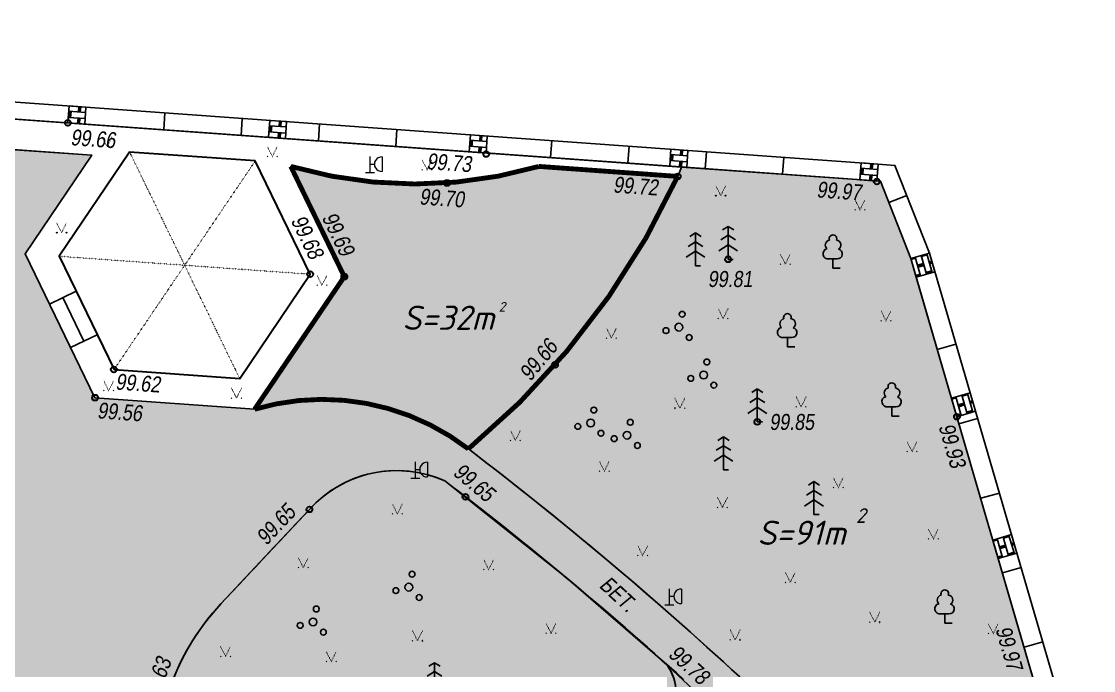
# Model space of a CAD drawing. Header units: millimetres. Extents: x 97194 to 152491, y 18573 to 58496.
# Drawn here: x 125219 to 147338, y 45079 to 58471 of the extents above; entities that cross this region are included whole.
import ezdxf

# ---------------------------------------------------------------- set-up
doc = ezdxf.new("R2010")
doc.units = ezdxf.units.MM
doc.linetypes.add('Граница угодий', pattern=[0.9, 0.1, -0.8])
for name, color, linetype in [('dwgmodels.com', 7, 'Continuous'), ('floor hatch', 252, 'Continuous'), ('txt2', 7, 'Continuous')]:
    doc.layers.add(name, color=color, linetype=linetype)
doc.styles.add('D431', font='romanc.shx')
doc.styles.add('ISO', font='isocpeui.ttf')
doc.styles.get("Standard").update_dxf_attribs({"font": 'arial.ttf'})

# ---------------------------------------------------------------- blocks, each defined once
blk = doc.blocks.new('390')
for p, q in [((-0.3900000000000006, 0.9599999999999795), (0.4299999999999926, 0.9599999999999795)), ((0, 0.9599999999999795), (0, 0)), ((0, 0), (0.75, 0))]:
    blk.add_line(p, q)
for centre, radius, start, end in [((0.002449455718945615, 3.038475662801062), 0.3915927895057729, 339.0624224489478, 202.2357641987769), ((-0.2600000000000335, 2.379999999999995), 0.5199999999999816, 101.0899999999966, 226.333032954274), ((0.3299999999999983, 2.399999999999977), 0.5, 301.8700000000003, 85.62000000000019), ((-0.4844242778332841, 1.486334648374935), 0.5347374181075473, 104.5808296872279, 280.170654976181), ((0.463287027464176, 1.476006129987979), 0.5161929871221482, 266.6527424104291, 75.33192514948837)]:
    blk.add_arc(centre, radius, start, end)
blk = doc.blocks.new('395Elka')
at = {"color": 7}
for p, q in [((0, 3.401339336521545), (-0.5784854511967978, 3.032792491840297)), ((0, 3.401339336521545), (0.5784854511967694, 3.032792491840297)), ((0, 3.401339336521545), (0, 0)), ((0, 2.479972224818454), (-0.7671220113572019, 2.003932550449036)), ((0, 2.479972224818454), (0.7671220113571735, 2.003932550435053)), ((-0.9683343422051962, 0.8829358978664743), (0, 1.512536757526732)), ((0.9683343422051678, 0.8829358978664743), (0, 1.512536757526732)), ((0, 0), (0.5281823684742903, 0))]:
    blk.add_line(p, q, dxfattribs=at)
at = {"style": 'D431', "flags": 9}
blk.add_attdef('Breed', (-1.365942394863797, -1.509631221527418), '', height=0.8, dxfattribs=at)
blk = doc.blocks.new('394')
for centre, radius in [((0.3323401871576769, 1.336431816442575), 0.3), ((0, 0), 0.4), ((-1.329360748630706, -0.3535533905932735), 0.3), ((1.060660171779821, -1.060660171779821), 0.3)]:
    blk.add_circle(centre, radius)
blk = doc.blocks.new('gazon')
at = {"layer": 'dwgmodels.com'}
for p, q in [((-0.2348276947431387, -0.01769587739997114), (-0.2701830338024678, 0.01765946165935617)), ((-0.2701830347386931, -0.01769587739556222), (-0.234827695679364, 0.01765946166376509)), ((-0.254999999996361, 0.5), (-0.249999999996362, 0.5)), ((-0.2424999999992714, 0.4750000000058208), (-0.2374999999992724, 0.4750000000058208)), ((-0.2300000000058198, 0.4500000000116415), (-0.2250000000058208, 0.4500000000116415)), ((-0.2175000000123681, 0.4250000000029104), (-0.2125000000123691, 0.4250000000029104)), ((-0.2050000000043646, 0.4000000000087311), (-0.2000000000043656, 0.4000000000087311)), ((-0.192500000003637, 0.375), (-0.187500000003638, 0.375)), ((-0.1800000000029094, 0.3500000000058208), (-0.1750000000029104, 0.3500000000058208)), ((-0.1675000000058198, 0.3250000000116415), (-0.1625000000058208, 0.3250000000116415)), ((-0.1550000000087302, 0.3000000000029104), (-0.1500000000087311, 0.3000000000029104)), ((-0.1425000000043646, 0.2750000000087311), (-0.1375000000043656, 0.2750000000087311)), ((-0.129999999999999, 0.25), (-0.125, 0.25)), ((-0.1175000000029094, 0.2250000000058208), (-0.1125000000029104, 0.2250000000058208)), ((-0.1050000000021818, 0.2000000000116415), (-0.1000000000021828, 0.2000000000116415)), ((-0.09250000001236813, 0.1750000000029104), (-0.08750000001236913, 0.1750000000029104)), ((-0.08000000000800256, 0.1500000000087311), (-0.07500000000800355, 0.1500000000087311)), ((-0.06750000000363698, 0.125), (-0.06250000000363798, 0.125)), ((-0.05500000000290939, 0.1000000000058208), (-0.05000000000291038, 0.1000000000058208)), ((-0.04250000000581977, 0.07500000001164153), (-0.03750000000582077, 0.07500000001164153)), ((-0.03000000000873015, 0.05000000000291038), (-0.02500000000873115, 0.05000000000291038)), ((-0.01750000000436458, 0.02500000000873115), (-0.01250000000436557, 0.02500000000873115)), ((-0.004999999999999005, 0), (0, 0)), ((0.007499999995633999, 0.02500000000873115), (0.012499999995633, 0.02500000000873115)), ((0.01999999999127056, 0.05000000000291038), (0.02499999999126956, 0.05000000000291038)), ((0.03249999999417952, 0.07500000001164153), (0.03749999999417852, 0.07500000001164153)), ((0.04499999999708848, 0.1000000000058208), (0.04999999999708749, 0.1000000000058208)), ((0.05749999999636302, 0.125), (0.06249999999636202, 0.125)), ((0.06999999999199602, 0.1500000000087311), (0.07499999999199503, 0.1500000000087311)), ((0.08249999998763258, 0.1750000000029104), (0.08749999998763158, 0.1750000000029104)), ((0.0949999999978175, 0.2000000000116415), (0.0999999999978165, 0.2000000000116415)), ((0.1074999999970885, 0.2250000000058208), (0.1124999999970875, 0.2250000000058208)), ((0.120000000000001, 0.25), (0.125, 0.25)), ((0.132499999995634, 0.2750000000087311), (0.137499999995633, 0.2750000000087311)), ((0.1449999999912706, 0.3000000000029104), (0.1499999999912696, 0.3000000000029104)), ((0.1574999999941795, 0.3250000000116415), (0.1624999999941785, 0.3250000000116415)), ((0.1699999999970885, 0.3500000000058208), (0.1749999999970875, 0.3500000000058208)), ((0.182499999996363, 0.375), (0.187499999996362, 0.375)), ((0.194999999995634, 0.4000000000087311), (0.199999999995633, 0.4000000000087311)), ((0.2074999999876326, 0.4250000000029104), (0.2124999999876316, 0.4250000000029104)), ((0.2199999999941795, 0.4500000000116415), (0.2249999999941785, 0.4500000000116415)), ((0.265172305260279, -0.0176958774033853), (0.2298169662009499, 0.01765946165594201)), ((0.2298169652650159, -0.01769587739185496), (0.265172304324345, 0.01765946166747234)), ((0.2325000000007265, 0.4750000000058208), (0.2375000000007255, 0.4750000000058208)), ((0.245000000003639, 0.5), (0.250000000003638, 0.5))]:
    blk.add_line(p, q, dxfattribs=at)
blk = doc.blocks.new('pjektor')
at = {"color": 7, "linetype": 'Continuous', "lineweight": 9}
for p, q in [((0, 0.8289725), (0, 0.000425303127735999)), ((0.634119, 0.8107536887133184), (0.634119, 0.0637673112866815)), ((-0.231267, 0), (0.231267, 0)), ((-0.001607402811034442, 0.4372604999999999), (0.2312669999999999, 0.4372605))]:
    blk.add_line(p, q, dxfattribs=at)
blk.add_ellipse((0.60583, 0.4372604999999999), major_axis=(0.2648560372815768, 0.2648560372815768), ratio=1, start_param=0.7098002914981576, end_param=4.002588688886532, dxfattribs=at)

msp = doc.modelspace()

# ---------------------------------------------------------------- hatches: boundary and pattern name
at = {"layer": 'dwgmodels.com', "true_color": 0xffcdbe}
h = msp.add_hatch(dxfattribs=at)
h.set_pattern_fill('HONEY', color=254, scale=50, style=0)
h.set_pattern_definition([(0, (-895877.3617967407, -955974.33654271), (238.125, 137.4815), [158.75, -317.5]), (120, (-895877.3617967407, -955974.33654271), (-238.1249715503903, 137.4815492761695), [158.75, -317.4999999999999]), (59.99999999999999, (-895877.3617967407, -955974.33654271), (2.844960973469313e-05, 274.9630492761694), [-317.5, 158.75])])
edge = h.paths.add_edge_path()
edge.add_line((105643.7085775571, 57854.44691355614), (110359.7725582591, 57515.32246487384))
edge.add_line((110359.7725582591, 57515.32246487384), (111413.6382032592, 56313.66345728998))
edge.add_line((111413.6382032592, 56313.66345728998), (112889.6382032592, 55459.66345728998))
edge.add_line((112889.6382032592, 55459.66345728998), (118772.9929110878, 55037.89207774092))
edge.add_line((118772.9929110878, 55037.89207774092), (120982.7159031509, 56103.29655656725))
edge.add_line((120982.7159031509, 56103.29655656725), (126670.8881387498, 55713.22746886109))
edge.add_line((126670.8881387498, 55713.22746886109), (125292.2852490654, 53675.93038898188))
edge.add_line((125292.2852490654, 53675.93038898188), (126735.4874830749, 50705.68376387056))
edge.add_line((126735.4874830749, 50705.68376387056), (130029.3976329309, 50470.41024876578))
edge.add_line((130029.3976329309, 50470.41024876578), (131880.1055487773, 53205.38335877185))
edge.add_line((131880.1055487773, 53205.38335877185), (130774.9005915576, 55479.99963698949))
edge.add_arc((133336.0198217582, 64281.45496847905), 9166.512295497629, 253.7756299186634, 286.212843936544)
edge.add_line((135895.368418625, 55479.48459683923), (138757.6382032583, 55273.663457288))
edge.add_arc((124248.3471569641, 61948.35480164104), 15970.94334121983, 309.6513681988886, 335.29620917218386, ccw=False)
edge.add_arc((87809.2407945422, -11501.27476545814), 76903.02865147655, 47.22321530209581, 52.6737199777055, ccw=False)
edge.add_arc((87809.2407940378, -11501.2747660053), 76903.02865222072, 43.95532345791298, 47.22321530209672, ccw=False)
edge.add_line((143170.2886798415, 41876.90610286692), (142251.1998846426, 41644.81515153259))
edge.add_line((142251.1998846426, 41644.81515153259), (139545.7998629732, 44278.61770803219))
edge.add_line((139545.7998629732, 44278.61770803219), (138879.1230975772, 44885.89021028037))
edge.add_arc((89600.2132744966, -9236.600364813003), 73196.00357534814, 47.68191748791511, 52.70564559510593)
edge.add_arc((132959.6257297506, 46783.29003767474), 2421.892878415561, 65.85213355945959, 138.0060237256344)
edge.add_line((131159.6382032592, 48403.66345728998), (129327.6799438957, 46447.88237907126))
edge.add_arc((132852.7463358932, 43133.62693344176), 4838.427660601657, 136.7654900240553, 159.0821058527817)
edge.add_arc((133137.5981653335, 43024.75064985974), 5143.377836633967, 159.0821058527797, 179.4476986934002)
edge.add_arc((147719.4976008413, 44573.77457561123), 19781.94814645508, 184.3471129680296, 197.8045536030858)
edge.add_arc((152601.239537242, 46141.55842573781), 24909.26231025772, 197.8045536030856, 204.1295049327599)
edge.add_line((129868.4543339028, 35958.64009452896), (129898.6382032593, 35666.66345728998))
edge.add_line((129898.6382032593, 35666.66345728998), (133669.7113951909, 31200.91888789443))
edge.add_line((133669.7113951909, 31200.91888789442), (138280.2513013131, 24953.12706609553))
edge.add_line((138280.2513013131, 24953.12706609553), (140730.48977575, 19823.33402027661))
edge.add_line((140730.48977575, 19823.33402027661), (137993.3632862452, 18573.2776486724))
edge.add_line((137993.3632862452, 18573.2776486724), (136453.6382032589, 21944.66345729056))
edge.add_line((136453.6382032589, 21944.66345729056), (133415.6304122351, 26559.33069779101))
edge.add_line((133415.6304122351, 26559.33069779101), (131125.2580109523, 29521.48144375143))
edge.add_line((131125.2580109523, 29521.48144375143), (128577.3983162486, 32495.37800880015))
edge.add_line((128577.3983162486, 32495.37800880015), (125145.1197933174, 36134.94666595309))
edge.add_line((125145.1197933174, 36134.94666595309), (124963.907465136, 36337.08048702736))
edge.add_line((124963.907465136, 36337.08048702736), (119548.2833391316, 41448.49184120953))
edge.add_arc((115463.0685633577, 37120.13981344907), 5951.773772617658, 46.65528636752876, 82.22757336823311)
edge.add_line((116267.9790874556, 43017.23486852628), (116451.7772267339, 45976.29981903912))
edge.add_line((116451.7772267339, 45976.29981903912), (118658.7490450468, 45839.21688222309))
edge.add_line((118658.7490450468, 45839.21688222309), (119148.612794035, 53725.79645179532))
edge.add_line((119148.612794035, 53725.79645179532), (116188.6544301637, 53909.65008417383))
edge.add_line((116188.6544301637, 53909.65008417383), (109265.6382032592, 54339.66345728998))
edge.add_line((109265.6382032592, 54339.66345728998), (107894.265255157, 54424.84435069043))
edge.add_line((107894.265255157, 54424.84435069043), (107887.7942061346, 54320.66345728998))
edge.add_arc((107810.4592940206, 53545.2171851617), 779.2930190816005, 84.30474917640556, 229.9590935706964)
edge.add_line((107309.1133146866, 52948.60188314965), (106721.0511311664, 52985.1285349527))
edge.add_line((106721.0511311664, 52985.1285349527), (106541.6382032592, 50096.66345728998))
edge.add_line((106541.6382032592, 50096.66345728998), (107300.2066983337, 50049.54604681063))
edge.add_arc((110437.4816086345, 48049.53190473659), 3720.557811847432, 147.4824713771969, 251.3194061871365)
edge.add_line((109245.8161466955, 44524.97748493816), (109241.3853551505, 44453.64379235875))
edge.add_line((109241.3853551505, 44453.64379235875), (110303.6382032592, 44387.66345728998))
edge.add_line((110303.6382032592, 44387.66345728998), (110425.5638269417, 46350.60955143749))
edge.add_line((110425.5638269417, 46350.60955143749), (116429.2464300384, 45977.69928764779))
edge.add_line((116429.2464300384, 45977.69928764779), (116201.0440817945, 42303.74713032442))
edge.add_line((116201.0440817945, 42303.74713032442), (109723.6381789764, 42706.08204767102))
edge.add_line((109723.6381789764, 42706.08204767102), (109765.6236417242, 43382.02856017387))
edge.add_line((109765.6236417242, 43382.02856017387), (106276.6382032591, 43598.74196196924))
edge.add_arc((106541.2167966711, 45229.24468390702), 1651.82957908447, 177.7959121330194, 260.78305878953563, ccw=False)
edge.add_line((104890.609282368, 45292.77256805782), (105042.4141881516, 48173.88562150748))
edge.add_line((105042.4141881516, 48173.88562150748), (101134.1943090044, 48416.66992891399))
edge.add_line((101134.1943090044, 48416.66992891399), (101194.0375597623, 49356.30490064056))
edge.add_line((101194.0375597623, 49356.30490064056), (101368.6837243679, 49345.18207777158))
edge.add_line((101368.6837243679, 49345.18207777158), (101372.4150343621, 49403.76962635125))
edge.add_line((101372.4150343621, 49403.76962635125), (105104.6382032592, 49175.66345728998))
edge.add_line((105104.6382032592, 49175.66345728998), (105643.7085775571, 57854.44691355614))
at = {"layer": 'dwgmodels.com'}
h = msp.add_hatch(dxfattribs=at)
h.set_pattern_fill('BRSTONE', color=256, scale=15, angle=175.8870336396546, style=0)
h.set_pattern_definition([(175.8870336396546, (-912217.5899754064, -954799.3374555225), (-9.017754040203506, -125.4061920802573), []), (265.8870336396546, (-912559.606862898, -954774.7435808674), (180.9916278995803, -139.0694557775354), [125.73, -125.73]), (265.8870336396546, (-912521.60498651, -954777.4762336069), (180.9916278995803, -139.0694557775354), [125.73, -125.73]), (175.8870336396546, (-912561.1098219047, -954795.6446128808), (-199.0271359799873, -111.7429283829793), [-342.8999999999999, 38.09999999999999]), (175.8870336396546, (-912562.6127809114, -954816.5456448942), (-199.0271359799873, -111.7429283829793), [-342.8999999999999, 38.09999999999999]), (175.8870336396546, (-912564.1157399181, -954837.4466769076), (-199.0271359799873, -111.7429283829793), [-342.8999999999999, 38.09999999999999]), (175.8870336396546, (-912565.6186989248, -954858.347708921), (-199.0271359799873, -111.7429283829793), [-342.8999999999999, 38.09999999999999]), (175.8870336396546, (-912567.1216579315, -954879.2487409343), (-199.0271359799873, -111.7429283829793), [-342.8999999999999, 38.09999999999999])])
h.paths.add_polyline_path([(126176.3114226354, 56377.98101988778), (126201.414532222, 56727.07962184591), (126550.51313418, 56701.97651225928), (126525.4100245935, 56352.87791030126)])
h = msp.add_hatch(dxfattribs=at)
h.set_pattern_fill('BRSTONE', color=256, scale=15, angle=175.8870336396546, style=0)
h.set_pattern_definition([(175.8870336396546, (-908078.2779807609, -955096.9886120493), (-9.017754040203506, -125.4061920802573), []), (265.8870336396546, (-908420.2948682525, -955072.3947373942), (180.9916278995803, -139.0694557775354), [125.73, -125.73]), (265.8870336396546, (-908382.2929918645, -955075.1273901337), (180.9916278995803, -139.0694557775354), [125.73, -125.73]), (175.8870336396546, (-908421.7978272592, -955093.2957694075), (-199.0271359799873, -111.7429283829793), [-342.8999999999999, 38.09999999999999]), (175.8870336396546, (-908423.3007862659, -955114.1968014209), (-199.0271359799873, -111.7429283829793), [-342.8999999999999, 38.09999999999999]), (175.8870336396546, (-908424.8037452726, -955135.0978334344), (-199.0271359799873, -111.7429283829793), [-342.8999999999999, 38.09999999999999]), (175.8870336396546, (-908426.3067042793, -955155.9988654477), (-199.0271359799873, -111.7429283829793), [-342.8999999999999, 38.09999999999999]), (175.8870336396546, (-908427.809663286, -955176.8998974611), (-199.0271359799873, -111.7429283829793), [-342.8999999999999, 38.09999999999999])])
h.paths.add_polyline_path([(130315.623417281, 56080.32986336102), (130340.7265268675, 56429.42846531916), (130689.8251288256, 56404.32535573252), (130664.722019239, 56055.22675377451)])
h = msp.add_hatch(dxfattribs=at)
h.set_pattern_fill('BRSTONE', color=256, scale=15, angle=175.8870336396546, style=0)
h.set_pattern_definition([(175.8870336396546, (-903938.9659861147, -955394.6397685761), (-9.017754040203506, -125.4061920802573), []), (265.8870336396546, (-904280.9828736065, -955370.045893921), (180.9916278995803, -139.0694557775354), [125.73, -125.73]), (265.8870336396546, (-904242.9809972185, -955372.7785466604), (180.9916278995803, -139.0694557775354), [125.73, -125.73]), (175.8870336396546, (-904282.4858326132, -955390.9469259344), (-199.0271359799873, -111.7429283829793), [-342.8999999999999, 38.09999999999999]), (175.8870336396546, (-904283.9887916199, -955411.8479579478), (-199.0271359799873, -111.7429283829793), [-342.8999999999999, 38.09999999999999]), (175.8870336396546, (-904285.4917506266, -955432.7489899612), (-199.0271359799873, -111.7429283829793), [-342.8999999999999, 38.09999999999999]), (175.8870336396546, (-904286.9947096333, -955453.6500219746), (-199.0271359799873, -111.7429283829793), [-342.8999999999999, 38.09999999999999]), (175.8870336396546, (-904288.49766864, -955474.5510539879), (-199.0271359799873, -111.7429283829793), [-342.8999999999999, 38.09999999999999])])
h.paths.add_polyline_path([(134454.9354119271, 55782.67870683415), (134480.0385215136, 56131.77730879228), (134829.1371234716, 56106.67419920577), (134804.0340138851, 55757.57559724763)])
h = msp.add_hatch(dxfattribs=at)
h.set_pattern_fill('BRSTONE', color=256, scale=15, angle=175.8870336396546, style=0)
h.set_pattern_definition([(175.8870336396546, (-899799.6539914692, -955692.290925103), (-9.017754040203506, -125.4061920802573), []), (265.8870336396546, (-900141.6708789608, -955667.6970504479), (180.9916278995803, -139.0694557775354), [125.73, -125.73]), (265.8870336396546, (-900103.6690025728, -955670.4297031873), (180.9916278995803, -139.0694557775354), [125.73, -125.73]), (175.8870336396546, (-900143.1738379674, -955688.5980824613), (-199.0271359799873, -111.7429283829793), [-342.8999999999999, 38.09999999999999]), (175.8870336396546, (-900144.6767969741, -955709.4991144746), (-199.0271359799873, -111.7429283829793), [-342.8999999999999, 38.09999999999999]), (175.8870336396546, (-900146.1797559808, -955730.400146488), (-199.0271359799873, -111.7429283829793), [-342.8999999999999, 38.09999999999999]), (175.8870336396546, (-900147.6827149875, -955751.3011785015), (-199.0271359799873, -111.7429283829793), [-342.8999999999999, 38.09999999999999]), (175.8870336396546, (-900149.1856739942, -955772.2022105148), (-199.0271359799873, -111.7429283829793), [-342.8999999999999, 38.09999999999999])])
h.paths.add_polyline_path([(138594.2474065726, 55485.02755030739), (138619.3505161592, 55834.12615226541), (138968.4491181172, 55809.02304267889), (138943.3460085307, 55459.92444072076)])
h = msp.add_hatch(dxfattribs=at)
h.set_pattern_fill('BRSTONE', color=256, scale=15, angle=175.8870336396546, style=0)
h.set_pattern_definition([(175.8870336396546, (-895877.3617967407, -955974.33654271), (-9.017754040203506, -125.4061920802573), []), (265.8870336396546, (-896219.3786842322, -955949.7426680549), (180.9916278995803, -139.0694557775354), [125.73, -125.73]), (265.8870336396546, (-896181.3768078445, -955952.4753207943), (180.9916278995803, -139.0694557775354), [125.73, -125.73]), (175.8870336396546, (-896220.881643239, -955970.6437000682), (-199.0271359799873, -111.7429283829793), [-342.8999999999999, 38.09999999999999]), (175.8870336396546, (-896222.3846022456, -955991.5447320816), (-199.0271359799873, -111.7429283829793), [-342.8999999999999, 38.09999999999999]), (175.8870336396546, (-896223.8875612523, -956012.4457640949), (-199.0271359799873, -111.7429283829793), [-342.8999999999999, 38.09999999999999]), (175.8870336396546, (-896225.390520259, -956033.3467961084), (-199.0271359799873, -111.7429283829793), [-342.8999999999999, 38.09999999999999]), (175.8870336396546, (-896226.8934792657, -956054.2478281218), (-199.0271359799873, -111.7429283829793), [-342.8999999999999, 38.09999999999999])])
h.paths.add_polyline_path([(142516.5396013011, 55202.98193270044), (142541.6427108876, 55552.08053465845), (142890.7413128458, 55526.97742507193), (142865.6382032591, 55177.8788231138)])
h = msp.add_hatch(dxfattribs=at)
h.set_pattern_fill('BRSTONE', color=256, scale=15, angle=106.2538333333333, style=0)
h.set_pattern_definition([(106.2538333333333, (-897570.7159209433, -950166.148201235), (-120.7047140347876, -35.19097767582114), []), (196.2538333333333, (-897666.6913146046, -949836.9535265947), (-67.38505088960405, -218.0769080315599), [125.73, -125.73]), (196.2538333333333, (-897656.0273819757, -949873.5307126658), (-67.38505088960405, -218.0769080315599), [125.73, -125.73]), (106.2538333333333, (-897686.8087669439, -949842.8186895406), (-174.0243771799712, 147.6949526799177), [-342.8999999999998, 38.09999999999998]), (106.2538333333333, (-897706.9262192829, -949848.6838524865), (-174.0243771799712, 147.6949526799177), [-342.8999999999998, 38.09999999999998]), (106.2538333333333, (-897727.0436716222, -949854.5490154326), (-174.0243771799712, 147.6949526799177), [-342.8999999999998, 38.09999999999998]), (106.2538333333333, (-897747.1611239612, -949860.4141783785), (-174.0243771799712, 147.6949526799177), [-342.8999999999998, 38.09999999999998]), (106.2538333333333, (-897767.2785763002, -949866.2793413245), (-174.0243771799712, 147.6949526799177), [-342.8999999999998, 38.09999999999998])])
h.paths.add_polyline_path([(143567.2303027028, 53579.81340314419), (143951.2427550317, 53691.77070061251), (144063.2000525, 53307.7582482837), (143679.187600171, 53195.80095081503)])
h = msp.add_hatch(dxfattribs=at)
h.set_pattern_fill('BRSTONE', color=256, scale=15, angle=106.2538333333333, style=0)
h.set_pattern_definition([(106.2538333333333, (-896731.0361899338, -953046.2415937019), (-120.7047140347876, -35.19097767582114), []), (196.2538333333333, (-896827.0115835951, -952717.0469190616), (-67.38505088960405, -218.0769080315599), [125.73, -125.73]), (196.2538333333333, (-896816.3476509659, -952753.6241051328), (-67.38505088960405, -218.0769080315599), [125.73, -125.73]), (106.2538333333333, (-896847.1290359341, -952722.9120820076), (-174.0243771799712, 147.6949526799177), [-342.8999999999998, 38.09999999999998]), (106.2538333333333, (-896867.2464882731, -952728.7772449536), (-174.0243771799712, 147.6949526799177), [-342.8999999999998, 38.09999999999998]), (106.2538333333333, (-896887.3639406124, -952734.6424078995), (-174.0243771799712, 147.6949526799177), [-342.8999999999998, 38.09999999999998]), (106.2538333333333, (-896907.4813929514, -952740.5075708455), (-174.0243771799712, 147.6949526799177), [-342.8999999999998, 38.09999999999998]), (106.2538333333333, (-896927.5988452907, -952746.3727337915), (-174.0243771799712, 147.6949526799177), [-342.8999999999998, 38.09999999999998])])
h.paths.add_polyline_path([(144406.9100337124, 50699.72001067718), (144790.9224860415, 50811.67730814562), (144902.8797835098, 50427.66485581669), (144518.8673311808, 50315.70755834813)])
h = msp.add_hatch(dxfattribs=at)
h.set_pattern_fill('BRSTONE', color=256, scale=15, angle=106.2538333333333, style=0)
h.set_pattern_definition([(106.2538333333333, (-895877.3617967407, -955974.33654271), (-120.7047140347876, -35.19097767582114), []), (196.2538333333333, (-895973.337190402, -955645.1418680697), (-67.38505088960405, -218.0769080315599), [125.73, -125.73]), (196.2538333333333, (-895962.673257773, -955681.7190541407), (-67.38505088960405, -218.0769080315599), [125.73, -125.73]), (106.2538333333333, (-895993.4546427412, -955651.0070310156), (-174.0243771799712, 147.6949526799177), [-342.8999999999999, 38.09999999999999]), (106.2538333333333, (-896013.5720950803, -955656.8721939615), (-174.0243771799712, 147.6949526799177), [-342.8999999999999, 38.09999999999999]), (106.2538333333333, (-896033.6895474195, -955662.7373569076), (-174.0243771799712, 147.6949526799177), [-342.8999999999999, 38.09999999999999]), (106.2538333333333, (-896053.8069997586, -955668.6025198535), (-174.0243771799712, 147.6949526799177), [-342.8999999999999, 38.09999999999999]), (106.2538333333333, (-896073.9244520976, -955674.4676827994), (-174.0243771799712, 147.6949526799177), [-342.8999999999999, 38.09999999999999])])
h.paths.add_polyline_path([(145260.5844269054, 47771.62506166921), (145644.5968792345, 47883.58235913754), (145756.5541767027, 47499.56990680873), (145372.5417243737, 47387.61260934005)])
at = {"layer": 'dwgmodels.com', "true_color": 0xfde9ba}
h = msp.add_hatch(color=254, dxfattribs=at)
edge = h.paths.add_edge_path()
edge.add_arc((137622.6721979299, 44574.45038654936), 1107.563145308652, -27.55760743605458, 33.52794399972879, ccw=False)
edge.add_arc((149564.8461357723, 39451.15341474702), 11890.66096712371, 157.183914289347, 190.3235322311407)
edge.add_arc((137386.7051325274, 37184.34741284479), 498.8471060973125, -75.92137583057598, 15.811755097663024, ccw=False)
edge.add_line((137508.0512656084, 36700.48425941405), (134357.5575207297, 35902.43090089707))
edge.add_line((134357.5575207297, 35902.43090089707), (133533.5822335899, 35693.70925328299))
edge.add_line((133533.5822335899, 35693.70925328298), (134380.7465680235, 32349.33897018579))
edge.add_line((134380.7465680235, 32349.33897018579), (137870.493560989, 33233.45770695836))
edge.add_line((137870.493560989, 33233.45770695836), (137907.5448757783, 33087.95226114591))
edge.add_line((137907.5448757783, 33087.95226114592), (138609.1487750458, 33270.77040456852))
edge.add_arc((138808.5811304385, 32547.91605736128), 749.8611015740581, 12.815160351448185, 105.42394821505701, ccw=False)
edge.add_arc((141258.9833007742, 32748.69113779501), 1719.564727568304, 112.63162393084221, 181.1479819335684, ccw=False)
edge.add_arc((140833.9784340471, 34884.3610143339), 597.4043153210022, 158.3930959720502, 246.65912814380079, ccw=False)
edge.add_arc((138959.7280898275, 35577.79258494962), 1401.230990988926, 340.2523431011002, 458.4826357909528)
edge.add_arc((149444.6045331937, 39201.58282151913), 10923.27078207512, 178.6908146530305, 191.8220893335518, ccw=False)
edge.add_arc((149510.4370483113, 39457.56779915711), 10986.25375219954, 159.0570072693091, 180.0334524565009, ccw=False)
edge.add_arc((139813.990179829, 43181.43224754631), 599.4532843911801, 43.74863649826813, 160.2007750007404, ccw=False)
edge.add_line((140247.0234941005, 43595.9517150005), (138545.955149487, 45186.20582151513))
at = {"layer": 'floor hatch', "true_color": 0xcef77e}
h = msp.add_hatch(color=71, dxfattribs=at)
edge = h.paths.add_edge_path()
edge.add_arc((87809.24079412872, -11501.27476591622), 76903.02865209352, 43.95532345791207, 52.673719977665314, ccw=False)
edge.add_line((143170.2886798417, 41876.90610286681), (143608.301967387, 41987.5144805712))
edge.add_line((143608.301967387, 41987.5144805712), (143647.5526389632, 41832.08036199689))
edge.add_line((143647.5526389632, 41832.08036199689), (146857.2965929749, 42287.44868595815))
edge.add_line((146857.2965929749, 42287.44868595815), (143679.1876001709, 53195.80095081491))
edge.add_line((143679.1876001709, 53195.80095081491), (143567.2303027023, 53579.81340314395))
edge.add_line((143567.2303027023, 53579.81340314395), (142941.3005490856, 55172.43806755595))
edge.add_line((142941.3005490856, 55172.43806755595), (138836.3074173256, 55467.62141077436))
edge.add_line((138836.3074173256, 55467.62141077436), (138757.6382032592, 55273.66345728998))
edge.add_arc((124248.3471569591, 61948.35480164472), 15970.94334122591, 309.65136819890074, 335.2962091721872, ccw=False)
h = msp.add_hatch(color=71, dxfattribs=at)
edge = h.paths.add_edge_path()
edge.add_line((133951.1548203678, 48992.67905804476), (136458.0459978397, 46995.63345508559))
edge.add_line((136458.0459978397, 46995.63345508558), (138544.2033066076, 45188.83587700238))
edge.add_arc((137625.6478293386, 44575.10055750507), 1104.724041206466, -24.95605209323179, 33.74897244358738, ccw=False)
edge.add_arc((149534.3171590084, 39450.09449687605), 11860.43727042517, 156.8705447447319, 190.3449289973063)
edge.add_arc((137386.7051325274, 37184.34741284479), 498.8471060973055, -75.6493686743562, 15.811755097663308, ccw=False)
edge.add_line((137510.3469913696, 36701.06579100953), (137266.0373437356, 36637.81415115204))
edge.add_line((137266.0373437356, 36637.81415115204), (136623.4582064238, 39119.77798588087))
edge.add_line((136623.4582064238, 39119.77798588088), (132188.5179716078, 37983.34261681999))
edge.add_line((132188.5179716078, 37983.34261681999), (132229.4866275906, 37787.61604846053))
edge.add_line((132229.4866275906, 37787.61604846052), (131896.3556582316, 37699.05095415958))
edge.add_arc((131639.9963825759, 38360.72771424992), 709.6028558696487, 187.9334055607882, 291.17830265756436, ccw=False)
edge.add_line((130937.1850223654, 38262.78689019079), (130888.7533090072, 38731.27980058474))
edge.add_arc((129993.5177933486, 38638.79532520476), 900.0000037127035, 5.898156255148701, 95.90213935512524)
edge.add_line((129900.9710830224, 39534.02440934506), (128625.5197287187, 39402.17119871458))
edge.add_arc((147956.2966192461, 44622.32162503361), 20023.20917497352, 184.4884416455152, 195.1118974994648, ccw=False)
edge.add_arc((132973.5277283573, 43056.93039273607), 4979.032179158349, 137.0745326467467, 180.0182365362792, ccw=False)
edge.add_arc((1205554.084942045, -960856.5234734424), 1474084.61116217, 136.7846905810085, 136.8946205247034, ccw=False)
edge.add_arc((132960.0889899439, 46780.70823647654), 2424.059687911947, 65.88708970436392, 134.4579111159553, ccw=False)
edge.add_arc((133950.5210384534, 48992.62420553034), 0.6361511717580288, 4.946505164476207, 100.5128224554906, ccw=False)

# ---------------------------------------------------------------- linework, layer by layer
at = {"layer": 'dwgmodels.com'}
for points, elevation in [([(101952.7413128457, 58470.76205924811), (142890.7413128458, 55526.97742507193)], 99643), ([(128178.7288017541, 56584.89418622089), (128153.6256921676, 56235.79558426276)], 99643), ([(129774.6081249912, 56470.13711382501), (129749.5050154047, 56121.03851186688)], 99643), ([(131370.4874482283, 56355.38004142913), (131345.3843386418, 56006.28143947112)], 99643), ([(132966.3667714654, 56240.6229690336), (132941.2636618789, 55891.52436707547)], 99643), ([(136158.1254179396, 56011.10882424243), (136133.0223083531, 55662.01022228441)], 99643), ([(137754.0047411768, 55896.35175184667), (137728.9016315902, 55547.25314988854)], 99643), ([(139349.8840644139, 55781.59467945079), (139324.7809548274, 55432.49607749277)], 99643), ([(126670.8881387498, 55713.22746886109), (125292.2852490654, 53675.93038898188), (126735.4874830749, 50705.68376387056), (130029.3976329309, 50470.41024876578), (131880.1055487773, 53205.38335877185), (130774.9005915576, 55479.99963698949)], 99621), ([(140945.7633876507, 55666.83760705491), (140920.6602780642, 55317.7390050969)], 99643), ([(143951.2427550312, 53691.7707006124), (143239.8399148038, 55501.8743154853), (142890.7413128458, 55526.97742507193)], 99643), ([(138757.6382032592, 55273.66345728986), (135895.368418625, 55479.48459683923)], 99651), ([(142941.3005490856, 55172.43806755595), (143567.2303027028, 53579.81340314407)], 99643), ([(143112.6992857197, 54736.32865777827), (143483.4462705144, 54882.03880156326)], 99959), ([(146953.6600909427, 41964.39183588215), (144518.8673311805, 50315.70755834813), (143567.2303027028, 53579.81340314407)], 99959), ([(147337.6725432716, 42076.34913335001), (144902.8797835096, 50427.66485581599), (143951.2427550317, 53691.77070061251)], 99959), ([(126344.6707236989, 52907.42759055301), (125795.3717834024, 52640.53074398387)], 99621), ([(126507.0504188861, 51874.53183215304), (126070.0212535508, 52773.97916726855)], 99621), ([(126781.6998890343, 52007.98025543761), (126232.4009487379, 51741.08340886846)], 99621), ([(144113.646941582, 51705.60959297867), (144498.8295130885, 51813.55339293455)], 99959), ([(144561.4761314543, 50169.55978366319), (144946.6587029606, 50277.50358361908)], 99959), ([(145009.3053213264, 48633.50997434772), (145394.4878928329, 48741.45377430349)], 99959), ([(145457.1345111986, 47097.46016503224), (145842.3170827051, 47205.40396498801)], 99959), ([(145904.9637010708, 45561.41035571677), (146290.1462725773, 45669.35415567254)], 99959)]:
    msp.add_lwpolyline(points, dxfattribs=dict(at, elevation=elevation))
msp.add_lwpolyline([(101927.6382032592, 58121.66345728998), (142941.3005490856, 55172.43806755595)], dxfattribs=at)
for points in [[(110359.7725582591, 57515.32246487314), (111413.6382032592, 56313.66345728998), (112889.6382032592, 55459.66345728998), (118737.1313259642, 55039.17978922935, 0.1388297594292202), (119003.8857118975, 55094.39628910896), (120853.1715568816, 56057.17158301448, -0.1388297594291932), (121119.925942815, 56112.38808289409), (126670.8881387498, 55713.22746886109)], [(128036.6382032592, 42408.66345728998, -0.2243692237607814), (129340.6382032593, 46461.66345728998), (130250.1382032592, 47432.66345728998), (131159.6382032592, 48403.66345728998, -0.3256622201063162), (133950.4049692537, 48993.24967827665)]]:
    msp.add_lwpolyline(points, format="xyb", dxfattribs=at)
at = {"layer": 'dwgmodels.com', "color": 1}
for points in [[(121046.5249762002, 56746.85557452246), (138836.3074173256, 55467.62141077436), (138757.6382032595, 55273.66345729033), (135895.368418625, 55479.48459683923, -0.1424867453065847), (130774.9005915579, 55479.99963698949), (131880.1055487773, 53205.38335877185), (130029.3976329309, 50470.41024876578), (126735.4874830749, 50705.68376387056), (125292.2852490654, 53675.93038898188), (126670.8881387498, 55713.22746886109), (120982.7159031511, 56103.29655656725), (120982.7159031511, 56103.29655656725), (120982.7159031511, 56103.29655656725), (120982.7159031511, 56103.29655656725), (121046.5249762003, 56746.85557452246)], [(120982.7159031509, 56103.29655656725), (126670.8881387498, 55713.22746886109), (125292.2852490654, 53675.93038898188), (126735.4874830749, 50705.68376387056), (130029.3976329309, 50470.41024876578), (131880.1055487773, 53205.38335877185), (130774.9005915576, 55479.99963698949, 0.142486745306582), (135895.368418625, 55479.48459683923), (138757.6382032583, 55273.663457288, -0.1123660937541689), (134439.6382032556, 49651.66345729021, -0.02378679788203724), (140037.4676930674, 44945.94067344541, -0.01425983449738321)], [(138879.1230975772, 44885.89021028037, 0.02192366054934664), (133950.4049692526, 48993.24967827724, 0.3256622201061998), (131159.6382032592, 48403.66345728998), (129327.6799438957, 46447.88237907126, 0.09768354041571967), (128333.2048531843, 44861.08952723321, 0.08909629903504036)]]:
    msp.add_lwpolyline(points, format="xyb", dxfattribs=at)
at = {"layer": 'dwgmodels.com'}
for points, elevation in [([(126176.3114226352, 56377.98101988778), (126201.4145322219, 56727.07962184591), (126550.5131341799, 56701.97651225928), (126525.4100245934, 56352.87791030126)], 99642.99999999987), ([(130315.623417281, 56080.32986336102), (130340.7265268675, 56429.42846531916), (130689.8251288256, 56404.32535573252), (130664.722019239, 56055.22675377451)], 99643), ([(134454.9354119269, 55782.67870683415), (134480.0385215134, 56131.77730879228), (134829.1371234714, 56106.67419920577), (134804.0340138849, 55757.57559724763)], 99643), ([(138594.2474065726, 55485.02755030739), (138619.3505161592, 55834.12615226541), (138968.4491181172, 55809.02304267889), (138943.3460085307, 55459.92444072076)], 99642.99999999999), ([(142516.5396013011, 55202.98193270044), (142541.6427108876, 55552.08053465845), (142890.7413128458, 55526.97742507193), (142865.6382032591, 55177.8788231138)], 99643), ([(143567.2303027028, 53579.81340314407), (143951.2427550312, 53691.7707006124), (144063.2000524998, 53307.75824828359), (143679.1876001709, 53195.80095081491)], 99959), ([(144406.9100337122, 50699.72001067718), (144790.9224860412, 50811.67730814562), (144902.8797835096, 50427.66485581669), (144518.8673311805, 50315.70755834813)], 99959), ([(145260.5844269054, 47771.62506166921), (145644.5968792345, 47883.58235913754), (145756.5541767027, 47499.56990680873), (145372.5417243737, 47387.61260934005)], 99959)]:
    msp.add_lwpolyline(points, close=True, dxfattribs=dict(at, elevation=elevation))
at = {"layer": 'dwgmodels.com', "lineweight": 30, "elevation": 99621}
msp.add_lwpolyline([(130041.6973406839, 55591.59524626815), (127451.1790973371, 55776.62771689642), (125995.6771555744, 53625.68934450526), (127130.6934571588, 51289.71850148548), (129721.2117005057, 51104.68603085721), (131176.7136422682, 53255.62440324848)], close=True, dxfattribs=at)
at = {"layer": 'dwgmodels.com', "color": 30, "true_color": 0xf8991e, "elevation": 99621}
msp.add_lwpolyline([(127451.1790973371, 55776.62771689642), (130041.6973406839, 55591.59524626815), (131176.7136422682, 53255.62440324848), (129721.2117005057, 51104.68603085721), (127130.6934571588, 51289.71850148548), (125995.6771555744, 53625.68934450526), (127451.1790973371, 55776.62771689642)], dxfattribs=at)
at = {"layer": 'dwgmodels.com', "linetype": 'Граница угодий', "ltscale": 6, "elevation": 99621, "flags": 128}
for points in [[(129721.2117005057, 51104.68603085721), (127451.1790973371, 55776.62771689642)], [(130041.6973406839, 55591.59524626815), (127130.6934571588, 51289.71850148548)], [(125995.6771555744, 53625.68934450526), (131176.7136422682, 53255.62440324848)]]:
    msp.add_lwpolyline(points, dxfattribs=at)
at = {"layer": 'dwgmodels.com', "color": 5, "const_width": 100}
msp.add_lwpolyline([(130774.9005915574, 55479.99963698949, 0.1417840196917023), (135895.368418625, 55479.48459683935), (138757.6382032602, 55273.66345729196, -0.1123660937538208), (134439.6382032786, 49651.6634573093, 0.2402912519187616), (130029.3976329315, 50470.41024876578), (131880.1055487773, 53205.38335877185), (130774.9005915576, 55479.99963698938)], format="xyb", dxfattribs=at)
at = {"layer": 'dwgmodels.com', "elevation": 99621}
msp.add_lwpolyline([(130774.9005915576, 55479.99963698949), (132406.6382032594, 55167.66345728998, 0.098852114987979), (135895.368418625, 55479.48459683923, 19.48700428599371)], format="xyb", dxfattribs=at)
at = {"layer": 'dwgmodels.com', "color": 3, "elevation": 99651}
msp.add_lwpolyline([(134439.6382032592, 49651.66345728998, -0.03805954201608484), (143170.2886798417, 41876.90610286681), (143608.301967387, 41987.5144805712), (143647.5526389632, 41832.08036199689), (146857.2965929749, 42287.44868595815), (146857.2965929749, 42287.44868595815), (146857.2965929749, 42287.44868595815), (143679.1876001709, 53195.80095081491), (143567.2303027023, 53579.81340314395), (142941.3005490856, 55172.43806755595), (138836.3074173256, 55467.62141077436), (138757.6382032592, 55273.66345728998, -0.1123660937541298), (134439.6382032571, 49651.66345729138, -1.517844403658201)], format="xyb", dxfattribs=at)
at = {"layer": 'dwgmodels.com', "color": 3, "elevation": 99781}
msp.add_lwpolyline([(133951.1548203678, 48992.67905804476), (136458.0459978397, 46995.63345508558), (138544.2033066077, 45188.83587700238, -0.2619022067293256), (138627.2256468163, 44108.99211223067, 0.147107144092339), (137866.6769171257, 37320.27210247554, -0.4217026338319257), (137510.3469913696, 36701.06579100953), (137266.0373437356, 36637.81415115204), (136623.4582064238, 39119.77798588088), (132188.5179716078, 37983.34261681999), (132229.4866275906, 37787.61604846052), (131896.3556582316, 37699.05095415958, -0.4836605922414923), (130937.1850223654, 38262.78689019079), (130888.7533090072, 38731.27980058474, 0.4142339239316826), (129900.9710830224, 39534.02440934506), (128625.5197287187, 39402.17119871457, -0.04638679846035507), (127994.4958014044, 43055.3456285491, -0.1896014517549099), (129327.6799438957, 46447.88237907126, -0.0004796599027876638), (131262.3136330414, 48510.91753250241, -0.308456247628307), (133950.4049691303, 48993.24967833197, -0.4429631859975632)], format="xyb", close=True, dxfattribs=at)
at = {"layer": 'dwgmodels.com', "color": 254, "true_color": 0xffcdbe}
msp.add_lwpolyline([(138545.955149487, 45186.20582151513, -0.2730323669720258), (138604.5780122077, 44062.04713447788, 0.1456151598826619), (137866.6769171257, 37320.27210247554, -0.2473947265198542), (137866.6769171257, 37320.27210247554, -0.4231012517511373), (137508.0512656084, 36700.48425941405), (134357.5575207297, 35902.43090089707), (134357.5575207297, 35902.43090089707), (134357.5575207297, 35902.43090089707), (134357.5575207297, 35902.43090089707), (133533.5822335899, 35693.70925328298), (134380.7465680235, 32349.33897018579), (137870.493560989, 33233.45770695836), (137907.5448757783, 33087.95226114592), (138609.1487750458, 33270.77040456852, -0.4276133165780229), (139539.7637160278, 32714.24013314366), (139539.7637160278, 32714.24013314366, -0.3081960147904344), (140597.2865012986, 34335.84588698013, -0.4053771274992634), (140278.5524529535, 35104.34714001088, 0.5671000231789236), (138753.0329679016, 36963.69496848168, -0.05735877466845749), (138524.1851686486, 39451.15341474702, -0.09178344761397036), (139249.9733660901, 43384.48217733488, -0.5568908722769417), (140247.0234941005, 43595.9517150005), (138545.955149487, 45186.20582151513)], format="xyb", dxfattribs=at)
at = {"layer": 'dwgmodels.com'}
for centre, radius, start, end in [((124248.3471569236, 61948.35480166523, 99651), 15970.94334126677, 309.6513681989684, 335.2962091721131), ((87809.24079414831, -11501.27476589434, 99651), 76903.02865206424, 43.95532345796707, 52.67371997798982), ((87809.2407941603, -11501.27476588247, 99631.00000000001), 76082.81355968575, 47.8369220052336, 52.66604221957549)]:
    msp.add_arc(centre, radius, start, end, dxfattribs=at)
at = {"layer": 'txt2', "lineweight": 30}
for centre in [(126176.3114226352, 56377.98101988778, 99642.99999999987), (134808.6382032591, 55734.66345728998, 99731), (138757.6382032592, 55273.66345728998, 99721), (133997.6382032592, 55137.66345728998, 99698), (142865.6382032591, 55168.66345728998, 99972), (139798.6382032591, 53562.66345728998, 99811), (131176.7136422682, 53255.62440324848, 99621), (131880.1055487773, 53205.38335877185, 99621), (127125.6382032592, 51289.66345728998, 99624), (136226.6382032592, 51384.66345728998, 99659), (126736.6382032592, 50708.66345728998, 99560), (140400.6382032592, 50207.66345728998, 99847), (144518.8673311805, 50315.70755834813, 99959), (134380.6382032592, 48662.66345728998, 99651), (131159.6382032592, 48403.66345728998, 99647)]:
    msp.add_circle(centre, 59.99999880000001, dxfattribs=at)

# ---------------------------------------------------------------- block references
at = {"layer": 'dwgmodels.com'}
for name, p, xscale, yscale, zscale in [('gazon', (126986.6791768149, 55888.2650419019), 400, 400, 400), ('gazon', (130396.0602280477, 55683.56591455411), 400, 400, 400), ('pjektor', (132407.1192102016, 55351.71623635298), 400.0000000001164, 400.0000000001164, 400.0000000001164), ('gazon', (133587.8099142557, 55412.32300674223), 400, 400, 400), ('gazon', (139647.5358366029, 54876.15070511732), 400, 400, 400), ('gazon', (142520.3654353787, 54583.98777975625), 400, 400, 400), ('gazon', (126047.5243016299, 54112.80141407467), 400, 400, 400), ('395Elka', (139798.6382032591, 53562.66345728998, 99811), 200, 200, 200), ('395Elka', (139125.6382032591, 53428.66345728998, 99745), 200, 200, 200), ('390', (141959.6382032592, 53380.66345728998, 99897), 200, 200, 200), ('gazon', (140978.4510639448, 53464.02351085696), 400, 400, 400), ('gazon', (131419.0657043092, 53027.99953038414), 400, 400, 400), ('394', (138782.6382032594, 52162.66345728998, 99816), 200, 200, 200), ('gazon', (139696.2287637053, 52344.05650409387), 400, 400, 400), ('390', (141021.6382032591, 51756.66345728998, 99864), 200, 200, 200), ('gazon', (143055.9796684648, 52295.3635958216), 400, 400, 400), ('gazon', (137391.4735794084, 51938.27222965792), 400, 400, 400), ('394', (139292.6382032594, 51177.66345728998, 99856), 200, 200, 200), ('gazon', (127019.1924584559, 50853.70032652974), 400, 400, 400), ('gazon', (129656.5436989691, 50699.31218497927), 400, 400, 400), ('395Elka', (140400.6382032592, 50207.66345728998, 99847), 200, 200, 200), ('390', (143174.6382032591, 50328.66345728998, 99883), 200, 200, 200), ('gazon', (138803.5419152453, 50493.68218392838), 400, 400, 400), ('gazon', (141305.7822306055, 50522.21346293314), 400, 400, 400), ('394', (136962.6382032591, 50186.66345728998, 99764), 200, 200, 200), ('394', (137713.6382032591, 49933.66345728998, 99785), 200, 200, 200), ('gazon', (135411.3308290927, 49828.19509773719), 400, 400, 400), ('395Elka', (139703.6382032591, 49221.66345728998, 99843), 200, 200, 200), ('gazon', (143594.3073242057, 49597.0263028504), 400, 400, 400), ('pjektor', (133342.8677044995, 49050.42679917027), 400.0000000001164, 400.0000000001164, 400.0000000001164), ('gazon', (137245.3974531145, 49195.17086301505), 400, 400, 400), ('395Elka', (141569.6382032591, 48295.66345728998, 99880), 200, 200, 200), ('gazon', (142072.9811864404, 48855.93442819238), 400, 400, 400), ('gazon', (132975.7957008102, 48312.43428166508), 400, 400, 400), ('gazon', (139682.7147506761, 48444.59918248194), 400, 400, 400), ('gazon', (144032.5357030875, 47795.34215309349), 400, 400, 400), ('gazon', (138036.9959727478, 47451.06531095394), 400, 400, 400), ('gazon', (131033.5373221861, 47202.50428371417), 400, 400, 400), ('gazon', (134858.8977485316, 47162.09341353731), 400, 400, 400), ('394', (133210.6382032592, 46798.66345728998, 99734), 200, 200, 200), ('gazon', (141080.6902807845, 46898.5767574624), 400, 400, 400), ('pjektor', (138584.1780947858, 46435.89278026758), 400.0000000001164, 400.0000000001164, 400.0000000001164), ('390', (144267.6382032592, 46056.66345728998, 99858), 200, 200, 200), ('394', (131235.6382032592, 46081.66345728998, 99647), 200, 200, 200), ('gazon', (142826.0462437093, 46076.12104541139), 400, 400, 400), ('gazon', (136146.027123336, 45849.15760937223), 400, 400, 400), ('gazon', (145270.2307906534, 45841.14803637582), 400, 400, 400), ('gazon', (133390.7130709704, 45693.84822428954), 400, 400, 400), ('gazon', (139944.5441068393, 45713.68678562442), 400, 400, 400), ('gazon', (129430.6559014035, 45370.5640007371), 400, 400, 400), ('gazon', (131612.728273512, 45262.80168026517), 400, 400, 400), ('395Elka', (133740.6382032591, 44560.66345728998, 99650), 200, 200, 200)]:
    msp.add_blockref(name, p, dxfattribs=dict(at, xscale=xscale, yscale=yscale, zscale=zscale))

# ---------------------------------------------------------------- texts
at = {"layer": 'txt2', "oblique": 8, "width": 0.8}
for s, height, rotation, p in [('99.66', 330, 355.8870335688304, (126223.6743303744, 55919.50237203779)), ('99.73', 329.9999999999999, 355.8870335688371, (133569.8694333629, 55425.65460893401)), ('99.72', 330, 355.8870335688371, (137417.4437671139, 54943.34739155119)), ('99.97', 330, 355.8870335688304, (141613.9536207459, 54842.30314082972)), ('99.70', 329.9999999999999, 355.8870335688371, (133420.6906612573, 54697.00319086312)), ('99.68', 329.9999999999999, 295.9144832723759, (130769.6600876589, 54364.3287484856)), ('99.69', 329.9999999999999, 295.9144832723759, (131408.3109347151, 54426.52504670603)), ('99.66', 330, 50.53230984200632, (135718.2840936424, 51029.4899068494)), ('99.62', 330, 355.9144832723777, (127150.113090471, 50877.84117425029)), ('99.56', 330, 355.9144832723777, (126774.3154276314, 50284.24579691997)), ('99.93', 330, 286.2538332625089, (144137.3426922201, 50116.52913976257)), ('99.65', 330, 320.0471827746103, (134101.9191728049, 49127.99839348759)), ('99.65', 330, 46.87313745500285, (130273.2486155334, 47644.52741587121)), ('БЕТ.', 330, 317.4261325837737, (137120.5509299442, 46810.17893850646)), ('99.97', 330, 286.2538332625364, (145309.8173078064, 45933.69506854768)), ('99.63', 330, 69.67174935370775, (128005.3490543688, 44408.85457047535)), ('99.78', 330, 317.4261325837737, (138543.9004133962, 45386.76900738984))]:
    msp.add_text(s, height=height, rotation=rotation, dxfattribs=at).set_placement(p)
for s, p in [('99.81', (139380.0768801126, 52991.73133820697)), ('99.85', (140650.6382032592, 50042.66345728986))]:
    msp.add_text(s, height=330, dxfattribs=at).set_placement(p)
at = {"layer": 'txt2', "style": 'ISO'}
for s, height, p in [('2', 200, (135065.1122517264, 52483.80484072102)), ('S=32m', 500, (133075.3604653522, 52107.99198931496)), ('2', 300, (142434.0530404932, 48126.41944085533, 199532)), ('S=91m', 500, (140399.6591276928, 47671.57113966759))]:
    msp.add_text(s, height=height, dxfattribs=at).set_placement(p)

doc.saveas('drawing.dxf')
